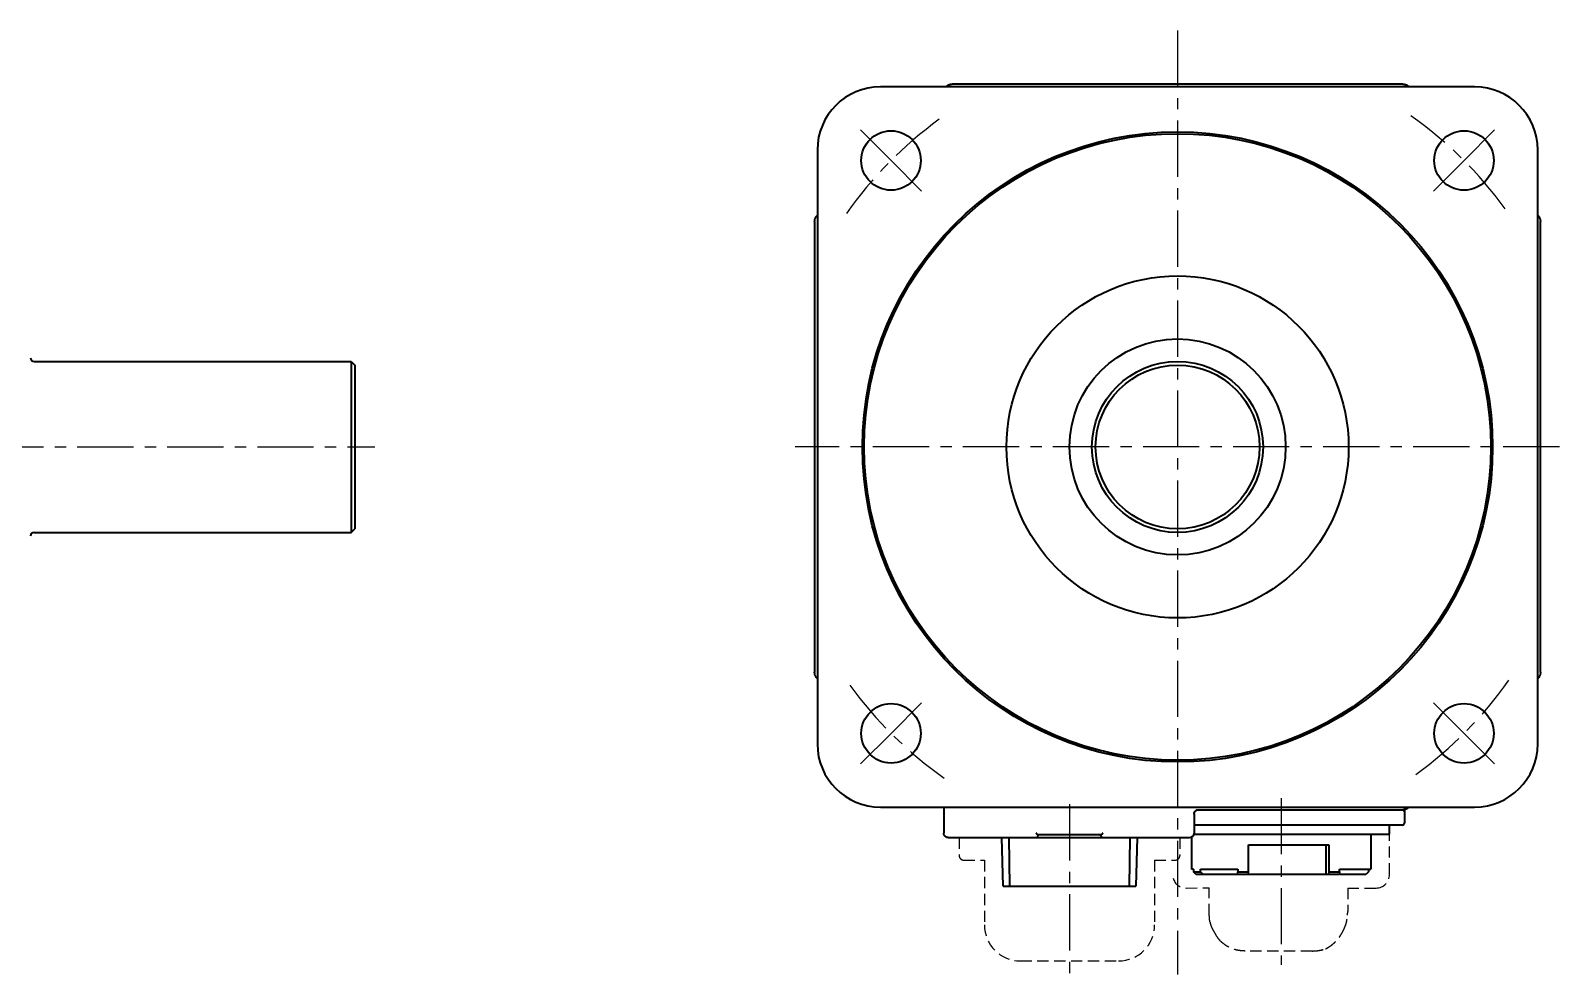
# Model space of a CAD drawing. Extents: x -41 to 384, y 100 to 247.
# Drawn here: x 214.4 to 384.2, y 100.4 to 205.2 of the extents above; entities that cross this region are included whole.
import ezdxf

# ---------------------------------------------------------------- set-up
doc = ezdxf.new("R2010")
doc.units = 0
doc.header["$MEASUREMENT"] = 0
doc.linetypes.add('CENTER', pattern=[2, 1.25, -0.25, 0.25, -0.25])
doc.linetypes.add('HIDDEN', pattern=[0.375, 0.25, -0.125])
for name, color, linetype, lineweight in [('CENTER', 7, 'CENTER', 25), ('HIDDEN', 3, 'HIDDEN', 25), ('OBJECT', 6, 'CONTINUOUS', 35)]:
    doc.layers.add(name, color=color, linetype=linetype, lineweight=lineweight)

msp = doc.modelspace()

# ---------------------------------------------------------------- linework, layer by layer
at = {"layer": 'CENTER', "ltscale": 5}
for p, q in [((341.7542290813087, 205.228622826676), (341.7542290813087, 100.373073894176)), ((309.9344239279087, 190.792879047876), (306.5403113782087, 194.186991597576)), ((373.5740342346087, 190.792879047876), (376.9681467843085, 194.186991597576)), ((309.9344239279087, 190.792879047876), (313.3285364776086, 187.398766498176)), ((373.5740342346087, 190.792879047876), (370.1799216850086, 187.398766498176)), ((69.55370196599868, 158.973073894476), (252.5951115349035, 158.973073894476)), ((384.1698422336804, 158.973073894476), (299.2774628656085, 158.973073894476)), ((309.9344239279087, 127.153268741076), (313.3285364776086, 130.547381290776)), ((373.5740342346087, 127.153268741076), (370.1799216850086, 130.547381290776)), ((309.9344239279087, 127.153268741076), (306.5403113782087, 123.759156191376)), ((373.5740342346087, 127.153268741076), (376.9681467843085, 123.759156191376)), ((329.7542290813087, 119.273073894476), (329.7542290813087, 100.373073894176)), ((353.2542290813086, 119.973073894476), (353.2542290813086, 101.422676539176))]:
    msp.add_line(p, q, dxfattribs=at)
for centre, start, end in [((341.7542290813087, 158.973073894476), 126.0159996209744, 144.8214284310389), ((341.7542290813087, 158.973073894476), 36.01599962097387, 54.82142843104217), ((341.7542290813087, 158.973073894476), 216.0159996209739, 234.8214284310422), ((341.7542290813087, 158.9730738944761), 306.0159996209744, 324.8214284310388)]:
    msp.add_arc(centre, 45, start, end, dxfattribs=at)
at = {"layer": 'HIDDEN', "ltscale": 5}
for p, q in [((317.5042290813086, 115.573073894476), (317.5042290813086, 113.5730738944759)), ((342.0042290813087, 115.573073894476), (342.0042290813087, 113.5730738944759)), ((365.3076719356088, 111.473073894476), (365.3076719356088, 116.973073894476)), ((318.0042290814391, 113.073073894676), (320.3042290813087, 113.0730738946564)), ((320.3042290813087, 113.0730738946564), (320.3042290813087, 105.8730738944759)), ((339.2042290813087, 113.0730738944955), (341.5042290813679, 113.073073894476)), ((339.2042290813087, 113.0730738944955), (339.2042290813087, 105.8730738944759)), ((342.7007384120088, 109.973073894476), (345.2819505565087, 109.9839787769115)), ((345.2819505565087, 106.9730738945759), (345.2819505565087, 109.9839787769115)), ((360.6564316190088, 109.973073894476), (360.6564316190088, 107.361448860976)), ((360.6564316190088, 109.973073894476), (363.8077197505086, 109.973073894476)), ((360.2118656201087, 105.3419486789761), (360.2118953284087, 105.3420103298761)), ((360.6345108348087, 106.940495767176), (360.6345051909087, 106.940409861676)), ((346.0222334896087, 104.724158021976), (346.0222700196086, 104.724096407176)), ((346.5883050185087, 104.010435785876), (346.5895965235088, 104.009258648576)), ((356.7025636919087, 102.973077441776), (349.2633159356087, 102.973073894476)), ((358.1834580007086, 103.208053214476), (358.1835657254087, 103.208088358476)), ((358.3253097351087, 103.279334244076), (358.3228739352087, 103.277626592076)), ((324.3042290813086, 101.8730738944759), (335.2042290813088, 101.8730738944759))]:
    msp.add_line(p, q, dxfattribs=at)
for centre, radius, start, end in [((318.0042290810088, 113.573073894376), 0.4999999997, 179.9999999967007, 270.0000000493029), ((341.5042290813087, 113.5730738944759), 0.5, 270.0000000068005, 0), ((342.7007862269088, 111.473073894476), 1.5, 195.7296443069001, 270), ((363.8076719356087, 111.473073894476), 1.5, 270, 0), ((324.3042290813086, 105.8730738944759), 4, 180.0000000117997, 269.9999999156987), ((335.2042290813088, 105.8730738944759), 4, 270.0000000843013, 0)]:
    msp.add_arc(centre, radius, start, end, dxfattribs=at)
for points in [[(360.6345110343088, 106.9404957592759), (360.6396760449088, 107.0194990675759), (360.6466558056086, 107.125930647376), (360.6511815107086, 107.1947276287759)], [(360.6511795223087, 107.194688100876), (360.6539538562089, 107.245584251776), (360.6560609663086, 107.316244805976), (360.6564316683087, 107.361448855976)], [(345.3562574146088, 106.203858665776), (345.3425293928088, 106.277947355776), (345.2819505565088, 106.973073894676)], [(345.3562892875087, 106.203720454176), (345.3639346974087, 106.1659967873761), (345.4935104841086, 105.731091421276), (345.6857207249088, 105.318944302476)], [(345.6856895219087, 105.318971778576), (345.7814709622088, 105.146288496776), (345.9091350009086, 104.919699869576), (346.0222707549087, 104.724096846876)], [(359.8590532942086, 104.708272838576), (359.9880694346089, 104.918966902076), (360.1201478898089, 105.158845442676), (360.2118635375086, 105.341950353876)], [(360.2118948246089, 105.342010572776), (360.4081750061088, 105.8187250746761), (360.5633580090087, 106.394959868776), (360.6345042816088, 106.940409921176)], [(346.0222327278088, 104.724157570676), (346.2442015874087, 104.3921232761759), (346.5010131532089, 104.094153463876), (346.5883511559088, 104.010361152276)], [(346.7058041473088, 103.9074887025761), (346.5896000772087, 104.009262550876)], [(346.7128334845089, 103.901583156776), (346.7058041473088, 103.9074887025761)], [(349.2633159357087, 102.973073894476), (348.5728557143087, 103.033683371476), (347.9031441651088, 103.213739435976), (347.2743664232087, 103.507961848376), (346.7128334845089, 103.901583156776)], [(358.3251445160089, 103.279614488976), (358.3277917589089, 103.281177022976), (358.3373632374087, 103.286855439276), (358.4021015534087, 103.325930787476), (358.5064322834087, 103.389298502276), (358.6449589215086, 103.478171372576), (358.8132257681086, 103.595913119776), (359.0070895909088, 103.747312349176), (359.2205981287087, 103.936852190076), (359.4462124597088, 104.168529392876), (359.6749761269088, 104.445117481476), (359.8590563980086, 104.708279032076)], [(356.7025636919087, 102.9730774499759), (357.2122851625087, 103.000889307976), (357.7187711368087, 103.083484800076), (358.1828288994087, 103.210160769976)], [(356.7025695121088, 102.973080564276), (357.2725548284088, 103.007463083976), (357.8800873132088, 103.1203327321761), (358.1833632407088, 103.208037416076)], [(358.1834588568088, 103.208050585976), (358.2097794214087, 103.217409498076)], [(358.2097794214087, 103.217409498076), (358.2685396221088, 103.244339175776), (358.3228635820088, 103.277658672976)]]:
    msp.add_spline(points, degree=3, dxfattribs=at)
at = {"layer": 'OBJECT'}
for p, q in [((374.7542290813086, 198.973073894476), (308.7542290813087, 198.973073894476)), ((366.7818017595087, 199.276763111576), (316.7266564030088, 199.276763111576)), ((301.7542290813085, 191.973073894476), (301.7542290813085, 125.973073894476)), ((381.7542290813086, 125.973073894476), (381.7542290813086, 191.973073894476)), ((301.4505398641088, 184.000646572676), (301.4505398641088, 133.945501216276)), ((382.0579182984087, 133.945501216276), (382.0579182984087, 184.000646572676)), ((214.7667335474498, 168.473073894476), (249.9667335474498, 168.473073894476)), ((249.9667335474498, 168.473073894476), (249.9667335474498, 149.473073894476)), ((249.9667335474498, 168.473073894476), (250.3667335474497, 168.0730738944759)), ((250.3667335474497, 168.0730738944759), (250.3667335474497, 149.873073894476)), ((214.7667335474498, 149.473073894476), (249.9667335474498, 149.473073894476)), ((249.9667335474498, 149.473073894476), (250.3667335474497, 149.873073894476)), ((308.7542290813087, 118.973073894476), (374.7542290813086, 118.973073894476)), ((315.7893741707086, 118.959827316976), (315.7893741707086, 116.073073894476)), ((315.7893789304086, 118.960066071776), (315.8630375303087, 118.963273782076)), ((343.5880407747086, 118.249229237676), (343.5880407747086, 116.073073894476)), ((344.0188181367087, 118.6693846773761), (366.7818017595087, 118.6693846773761)), ((366.9542290813087, 118.684576797576), (366.9542290813087, 117.173073894476)), ((316.2893741707087, 115.573073894476), (343.0880407747086, 115.573073894476)), ((322.3959293043087, 110.1730738944759), (322.2262274675086, 115.5730738944759)), ((323.0133411141085, 115.5730738944759), (323.0836339128085, 110.1730738944759)), ((333.2636167088087, 115.873073894476), (326.2448414537086, 115.873073894476)), ((326.2542290813087, 115.873073894476), (326.2542290813087, 115.773073894476)), ((333.2542290813087, 115.773073894476), (333.2542290813087, 115.873073894476)), ((336.4248242497085, 110.1730738944759), (336.4951170484087, 115.5730738944759)), ((337.2822306950086, 115.5730738944759), (337.1125288583085, 110.1730738944759)), ((343.3007862269086, 115.6207116844759), (343.3007862269086, 112.0730738944759)), ((343.5777445770085, 115.9730738944759), (365.3076340132086, 115.9730738944759)), ((343.5777445770086, 115.973073894476), (365.3076340132086, 115.973073894476)), ((366.7542290813086, 116.973073894476), (343.5880407747086, 116.973073894476)), ((363.2076719356085, 115.9730738944759), (363.2076719356085, 112.0730738944759)), ((365.3076719356086, 115.9730738944759), (365.3076719356086, 116.9730738944759)), ((349.6286698684087, 111.7730738944759), (349.6286698684087, 114.7730738944758)), ((349.6286698684087, 114.7730738944758), (358.5615852331086, 114.7730738944758)), ((358.2812857433087, 111.4730738944758), (358.2812857433087, 114.7730738944758)), ((358.5615852331086, 114.7730738944758), (358.5615852331086, 111.7730738944759)), ((343.5343133569086, 112.0730738944759), (343.3008839600086, 112.0730738944759)), ((343.5343133569086, 112.0730738944759), (343.5343133569086, 111.7730738944759)), ((344.3142771547085, 111.7730738944759), (344.3142771547085, 112.0730738944759)), ((344.3142771547085, 112.0730738944759), (348.4376144864086, 112.0730738944759)), ((348.4376144864086, 112.0730738944759), (348.4376144864086, 111.7730738944759)), ((359.7526406151086, 111.7730738944759), (359.7526406151086, 112.0730738944759)), ((359.7526406151086, 112.0730738944759), (363.2075742025084, 112.0730738944759)), ((362.9741448056085, 112.0730738944759), (362.9741448056085, 111.7730738944759)), ((343.5343133569086, 111.7730738944759), (344.3142771547085, 111.7730738944759)), ((343.8320772024085, 111.4730738944758), (343.5343133569086, 111.7730738944759)), ((359.7160798121088, 111.4730738944758), (343.8320772024085, 111.4730738944758)), ((344.6120410002086, 111.4730738944758), (344.3142771547085, 111.7730738944759)), ((348.4010536834086, 111.4730738944758), (348.4376144864086, 111.7730738944759)), ((348.4376144864086, 111.7730738944759), (349.6286698684087, 111.7730738944759)), ((349.5921090653085, 111.4730738944758), (349.6286698684087, 111.7730738944759)), ((358.5615852331086, 111.7730738944759), (358.5250244301087, 111.4730738944758)), ((358.5615852331086, 111.7730738944759), (359.7526406151086, 111.7730738944759)), ((359.7526406151086, 111.7730738944759), (359.7160798121088, 111.4730738944758)), ((362.6763809601084, 111.4730738944758), (359.7740912057087, 111.4730738944758)), ((362.9741448056085, 111.7730738944759), (362.6763809601084, 111.4730738944758)), ((322.3959293043087, 110.1730738944759), (337.1125288583085, 110.1730738944759))]:
    msp.add_line(p, q, dxfattribs=at)
for centre, radius in [((309.9344239279087, 190.792879047876), 3.3), ((341.7542290813087, 158.973073894476), 35), ((341.7542290813087, 158.973073894476), 34.8), ((373.5740342346087, 190.792879047876), 3.3), ((341.7542290813085, 158.9730738944763), 19), ((341.7542290813087, 158.973073894476), 12), ((341.7542290813087, 158.973073894476), 9.5), ((341.7542290813087, 158.973073894476), 9.1), ((309.9344239279087, 127.153268741076), 3.3), ((373.5740342346087, 127.153268741076), 3.3)]:
    msp.add_circle(centre, radius, dxfattribs=at)
for centre, radius, start, end in [((308.7542290813087, 191.973073894476), 7, 90, 180), ((374.7542290813086, 191.973073894476), 7, 0, 90), ((214.7667335474498, 168.873073894476), 0.4, 180.000000019499, 270), ((214.7667335474498, 149.0730738944759), 0.4, 90, 179.999999980501), ((308.7542290813087, 125.973073894476), 7, 180, 270), ((374.7542290813086, 125.973073894476), 7, 270, 0), ((774.3456102703088, 158.973073894476), 460.3036892170998, 184.9852463479995, 184.9936258590985), ((366.7542290813086, 117.173073894476), 0.2, 270, 0), ((366.4542290813086, 118.473073894476), 0.5, 0, 24.18006192520263), ((326.0542290813087, 115.773073894476), 0.2, 270, 0), ((333.4542290813088, 115.773073894476), 0.2, 180, 270), ((343.0880407747086, 116.073073894476), 0.5, 270, 0)]:
    msp.add_arc(centre, radius, start, end, dxfattribs=at)
for points in [[(316.0090543575088, 198.9732138143759), (316.0504861362089, 199.013506750276), (316.1216990363089, 199.073020015776), (316.1980668186089, 199.125640192276), (316.2790761468087, 199.171006742876), (316.3638158112087, 199.208614356676), (316.4518130161088, 199.238252190676), (316.5420488218087, 199.259575481776), (316.6339818070087, 199.272459582176), (316.7266564030088, 199.276763111576)], [(366.7818017595087, 199.276763111576), (366.8744763555086, 199.272459582176), (366.9664093407086, 199.259575481776), (367.0566451464086, 199.238252190676), (367.1446423513085, 199.208614356676), (367.2293820157087, 199.171006742876), (367.3103913439087, 199.125640192276), (367.3867591262085, 199.073020015776), (367.4579720263086, 199.013506750276), (367.4994038050086, 198.9732138143759)], [(301.4505398641087, 184.000646572676), (301.4548433936088, 184.0933211686761), (301.4677274939089, 184.185254153876), (301.4890507850087, 184.275489959676), (301.5186886190086, 184.363487164476), (301.5562962328087, 184.448226828876), (301.6016627835089, 184.529236157176), (301.6542829599087, 184.6056039393759), (301.7137962255088, 184.676816839476), (301.7540891613087, 184.718248618276)], [(381.7543690012085, 184.718248618276), (381.7946619370086, 184.676816839476), (381.8541752026085, 184.6056039393759), (381.9067953790085, 184.529236157176), (381.9521619297086, 184.448226828876), (381.9897695435086, 184.363487164476), (382.0194073775086, 184.275489959676), (382.0407306686085, 184.185254153876), (382.0536147689086, 184.0933211686761), (382.0579182984087, 184.000646572676)], [(301.7540891613087, 133.227899170676), (301.7137962255088, 133.269330949476), (301.6542829599087, 133.3405438495759), (301.6016627835089, 133.416911631776), (301.5562962328087, 133.497920960076), (301.5186886190086, 133.582660624376), (301.4890507850087, 133.670657829276), (301.4677274939089, 133.760893635076), (301.4548433936088, 133.852826620276), (301.4505398641087, 133.9455012162761)], [(382.0579182984087, 133.9455012162761), (382.0536147689086, 133.852826620276), (382.0407306686085, 133.760893635076), (382.0194073775086, 133.670657829276), (381.9897695435086, 133.582660624476), (381.9521619297086, 133.497920960076), (381.9067953790085, 133.416911631776), (381.8541752026085, 133.3405438495759), (381.7946619370086, 133.269330949476), (381.7543690012085, 133.227899170676)], [(315.8634272409088, 118.973074472776), (315.8632246229088, 118.9694921722759), (315.8631262741087, 118.9648256005759), (315.8630375303086, 118.9632737820761)], [(367.4994038050086, 118.972933974576), (367.4579720263086, 118.932641038676), (367.3867591262085, 118.873127773176), (367.3103913439087, 118.820507596676), (367.2293820157087, 118.775141046076), (367.1446423513085, 118.737533432176), (367.0566451464086, 118.7078955982759), (366.9664093407086, 118.686572307176), (366.8744763555086, 118.673688206776), (366.7818017595087, 118.6693846773761)], [(343.5880424618086, 118.1757511734761), (343.5882316835087, 118.188219798376), (343.5899019495086, 118.217500236376), (343.5913548653088, 118.231870730176)], [(343.5880426107088, 118.175751173076), (343.5916863349088, 118.2346655146761)], [(343.5913548653088, 118.231870730176), (343.5932015170088, 118.246050346076), (343.5980230081089, 118.273807930376), (343.6042620472087, 118.300721496476), (343.6118178603087, 118.3267492340759), (343.6205937448087, 118.3518580256759), (343.6304974275088, 118.376022503476), (343.6414413174087, 118.399224139276), (343.6533426584086, 118.421450369076), (343.6661236258087, 118.4426938156759), (343.6797113484088, 118.462951539076), (343.6940378716088, 118.482224338576), (343.7090400723088, 118.500516106276), (343.7246595301088, 118.517833231476), (343.7408422262088, 118.534183920776), (343.7575283302087, 118.549568930576), (343.7746437314088, 118.563978358576), (343.7921131213089, 118.577406844776), (343.8098617817088, 118.589854808976), (343.8278160204086, 118.601328250076), (343.8459035591088, 118.611838499276), (343.8640538474087, 118.6214019267761), (343.8821982604087, 118.630039597776), (343.9002700877088, 118.637776869076), (343.9181928593086, 118.6446388388759), (343.9357910409087, 118.650623969776), (343.9528359988088, 118.655736266276), (343.9691432988087, 118.660016240276), (343.9846587337088, 118.663547768676), (343.9993618250087, 118.6664177375761), (344.0131906199088, 118.668700105476), (344.0256304975086, 118.670411108976), (344.0360457791086, 118.671594898776), (344.0443016257087, 118.672370872976), (344.0507595731087, 118.672875490376), (344.0556610657089, 118.6731957137761), (344.0591684865086, 118.673388734376), (344.0614325037087, 118.6734948046761), (344.0626301865087, 118.673543256276), (344.0626314547087, 118.6735434998759)], [(343.5916863349088, 118.2346655146761), (343.6025698554088, 118.294054421176), (343.6205326309087, 118.351698467676), (343.6453127251088, 118.4067570750759), (343.6765487898088, 118.458427365476), (343.7137853348089, 118.505955869676), (343.7564793689089, 118.548649514576), (343.8040083188088, 118.585885729976), (343.8556791068087, 118.6171215265761), (343.9107382577088, 118.6419014141761), (343.9683828856088, 118.6598640444759), (344.0277724023089, 118.670747479276), (344.0880407747087, 118.674393011476)], [(316.2893741707087, 115.573073894476), (316.2337453630087, 115.576178094776), (316.1788268283087, 115.585447720976), (316.1289398308088, 115.599512047876), (316.0790642268086, 115.6194554121761), (316.0341405023088, 115.643125322576), (315.9923791347086, 115.670837709376), (315.9511618418086, 115.704817977276), (315.9166669062088, 115.739773286976), (315.8858415881088, 115.777842705776), (315.8573559143087, 115.8213593217761), (315.8325630692088, 115.869791781476), (315.8146210548088, 115.916199808176), (315.8008968758087, 115.966350268376), (315.7922353257088, 116.019660704976), (315.7893741801088, 116.073073894476)], [(326.2448414537086, 115.873073894476), (326.2359007575087, 115.875133817576), (326.2248155019088, 115.881046161576), (326.2119789014088, 115.890418596376), (326.1976968999087, 115.902878016576), (326.1822108892088, 115.918073063276), (326.1657200779086, 115.935666363676), (326.1483946196088, 115.955328589976), (326.1303852168087, 115.976733127476), (326.1118308434088, 115.999550892776), (326.0928652528088, 116.0234454013759), (326.0736193459088, 116.0480726186761), (326.0542290813086, 116.073073894476)], [(333.4542290813088, 116.073073894476), (333.4348388166087, 116.0480726186761), (333.4155929097087, 116.0234454013759), (333.3966273191087, 115.999550892776), (333.3780729457087, 115.976733127476), (333.3600635429087, 115.955328589976), (333.3427380846087, 115.935666363676), (333.3262472734087, 115.918073063276), (333.3107612626087, 115.902878016576), (333.2964792611087, 115.890418596376), (333.2836426606087, 115.881046161576), (333.2725574050087, 115.875133817576), (333.2636167088087, 115.873073894476)]]:
    msp.add_spline(points, degree=3, dxfattribs=at)

doc.saveas('drawing.dxf')
